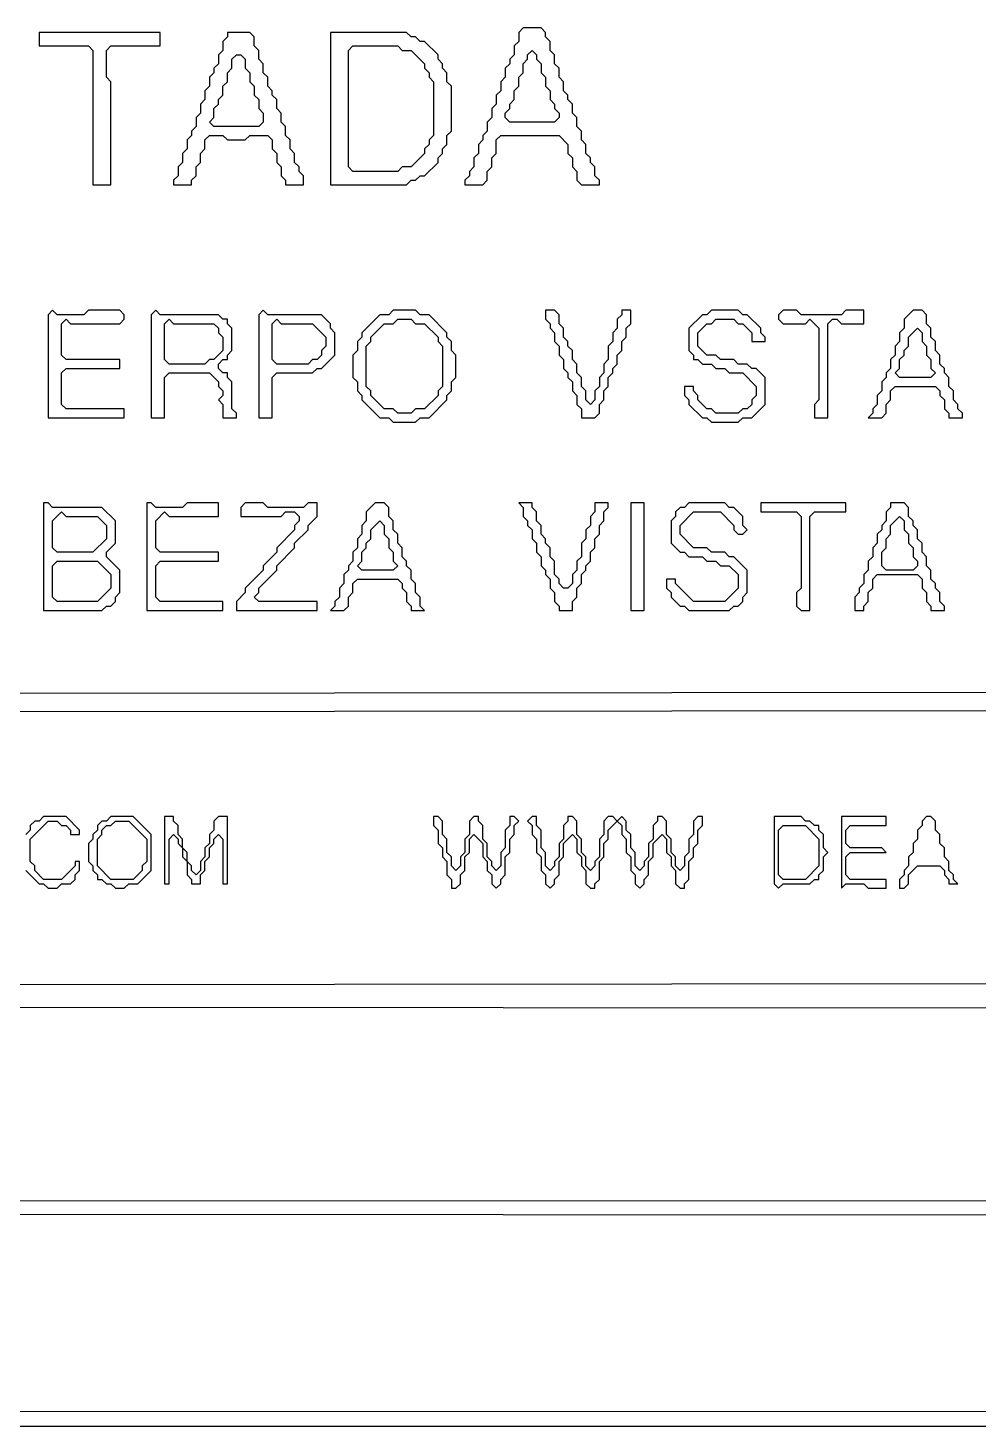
# Model space of a CAD drawing. Extents: x 17 to 323, y -435 to -5.
# Drawn here: x 246.05 to 267.25, y -434.9 to -403.7 of the extents above; entities that cross this region are included whole.
import ezdxf

# ---------------------------------------------------------------- set-up
doc = ezdxf.new("R2010")
doc.units = 0

msp = doc.modelspace()

# ---------------------------------------------------------------- linework, layer by layer
at = {"layer": 'CONTOURS'}
for p, q in [((257.1, -403.7), (257, -403.8)), ((257.5, -403.7), (257.1, -403.7)), ((257.6, -403.8), (257.5, -403.7)), ((246.3, -403.8), (246.3, -404.1)), ((249, -403.8), (246.3, -403.8)), ((249, -404.1), (249, -403.8)), ((250.5, -403.9), (250.4, -404)), ((250.4, -404), (250.4, -404.2)), ((250.5, -403.8), (250.5, -403.9)), ((251, -403.8), (250.5, -403.8)), ((251.1, -403.9), (251, -403.8)), ((251.1, -404.1), (251.1, -403.9)), ((252.8, -403.8), (252.8, -407.2)), ((254.5, -403.8), (252.8, -403.8)), ((254.6, -403.9), (254.5, -403.8)), ((254.7, -403.9), (254.6, -403.9)), ((254.8, -404), (254.7, -403.9)), ((254.9, -404), (254.8, -404)), ((255.2, -404.3), (254.9, -404)), ((257, -404), (256.9, -404.1)), ((257, -403.8), (257, -404)), ((257.6, -403.9), (257.6, -403.8)), ((257.7, -404), (257.6, -403.9)), ((257.7, -404.2), (257.7, -404)), ((246.3, -404.1), (247.4, -404.1)), ((247.4, -404.1), (247.5, -404.2)), ((247.5, -404.2), (247.5, -407.2)), ((247.8, -404.2), (247.9, -404.1)), ((247.8, -404.8), (247.8, -404.2)), ((247.9, -404.1), (249, -404.1)), ((250.4, -404.2), (250.3, -404.3)), ((250.3, -404.3), (250.3, -404.5)), ((250.6, -404.4), (250.7, -404.3)), ((250.7, -404.3), (250.8, -404.3)), ((250.8, -404.3), (250.9, -404.4)), ((251.2, -404.2), (251.1, -404.1)), ((251.2, -404.4), (251.2, -404.2)), ((253.2, -404.2), (253.3, -404.1)), ((253.2, -406.8), (253.2, -404.2)), ((253.3, -404.1), (254.3, -404.1)), ((254.3, -404.1), (254.4, -404.2)), ((254.4, -404.2), (254.6, -404.2)), ((254.6, -404.2), (254.9, -404.5)), ((255.2, -404.4), (255.2, -404.3)), ((256.9, -404.3), (256.8, -404.4)), ((256.9, -404.1), (256.9, -404.3)), ((257.2, -404.3), (257.3, -404.2)), ((257.2, -404.4), (257.2, -404.3)), ((257.3, -404.2), (257.4, -404.3)), ((257.4, -404.3), (257.4, -404.4)), ((257.8, -404.3), (257.7, -404.2)), ((257.8, -404.5), (257.8, -404.3)), ((250.3, -404.5), (250.2, -404.6)), ((250.2, -404.6), (250.2, -404.7)), ((250.5, -404.7), (250.6, -404.6)), ((250.6, -404.6), (250.6, -404.4)), ((250.9, -404.4), (250.9, -404.6)), ((250.9, -404.6), (251, -404.7)), ((251.3, -404.5), (251.2, -404.4)), ((251.3, -404.7), (251.3, -404.5)), ((254.9, -404.5), (254.9, -404.6)), ((254.9, -404.6), (255, -404.7)), ((255.3, -404.5), (255.2, -404.4)), ((255.3, -404.6), (255.3, -404.5)), ((255.4, -404.7), (255.3, -404.6)), ((256.8, -404.5), (256.7, -404.6)), ((256.7, -404.6), (256.7, -404.8)), ((256.8, -404.4), (256.8, -404.5)), ((257.1, -404.5), (257.2, -404.4)), ((257.1, -404.7), (257.1, -404.5)), ((257.4, -404.4), (257.5, -404.5)), ((257.5, -404.5), (257.5, -404.7)), ((257.9, -404.6), (257.8, -404.5)), ((257.9, -404.8), (257.9, -404.6)), ((247.9, -404.9), (247.8, -404.8)), ((247.9, -407.2), (247.9, -404.9)), ((250.2, -404.7), (250.1, -404.8)), ((250.1, -404.8), (250.1, -405)), ((250.4, -405), (250.5, -404.9)), ((250.5, -404.9), (250.5, -404.7)), ((251, -404.7), (251, -404.9)), ((251, -404.9), (251.1, -405)), ((251.4, -404.8), (251.3, -404.7)), ((251.4, -405), (251.4, -404.8)), ((255, -404.7), (255, -404.8)), ((255, -404.8), (255.1, -404.9)), ((255.1, -404.9), (255.1, -406.1)), ((255.4, -404.9), (255.4, -404.7)), ((255.5, -405), (255.4, -404.9)), ((256.7, -404.8), (256.6, -404.9)), ((256.6, -404.9), (256.6, -405.1)), ((257, -404.8), (257.1, -404.7)), ((257, -405), (257, -404.8)), ((257.5, -404.7), (257.6, -404.8)), ((257.6, -404.8), (257.6, -405)), ((258, -404.9), (257.9, -404.8)), ((258, -405.1), (258, -404.9)), ((250.1, -405), (250, -405.1)), ((250, -405.1), (250, -405.3)), ((250.3, -405.3), (250.4, -405.2)), ((250.4, -405.2), (250.4, -405)), ((251.1, -405), (251.1, -405.2)), ((251.1, -405.2), (251.2, -405.3)), ((251.5, -405.1), (251.4, -405)), ((251.5, -405.2), (251.5, -405.1)), ((251.6, -405.3), (251.5, -405.2)), ((255.5, -406), (255.5, -405)), ((256.6, -405.1), (256.5, -405.2)), ((256.5, -405.2), (256.5, -405.4)), ((256.9, -405.1), (257, -405)), ((256.9, -405.3), (256.9, -405.1)), ((257.6, -405), (257.7, -405.1)), ((257.7, -405.1), (257.7, -405.3)), ((258.1, -405.2), (258, -405.1)), ((258.1, -405.3), (258.1, -405.2)), ((250, -405.3), (249.9, -405.4)), ((249.9, -405.4), (249.9, -405.6)), ((250.2, -405.5), (250.3, -405.4)), ((250.2, -405.7), (250.2, -405.5)), ((250.3, -405.4), (250.3, -405.3)), ((251.2, -405.3), (251.2, -405.5)), ((251.2, -405.5), (251.3, -405.6)), ((251.6, -405.5), (251.6, -405.3)), ((251.7, -405.6), (251.6, -405.5)), ((256.5, -405.4), (256.4, -405.5)), ((256.4, -405.5), (256.4, -405.7)), ((256.7, -405.6), (256.8, -405.5)), ((256.8, -405.4), (256.9, -405.3)), ((256.8, -405.5), (256.8, -405.4)), ((257.7, -405.3), (257.8, -405.4)), ((257.8, -405.4), (257.8, -405.5)), ((257.8, -405.5), (257.9, -405.6)), ((258.2, -405.4), (258.1, -405.3)), ((258.2, -405.6), (258.2, -405.4)), ((249.8, -405.9), (249.7, -406)), ((249.9, -405.6), (249.8, -405.7)), ((249.8, -405.7), (249.8, -405.9)), ((250.1, -405.8), (250.2, -405.7)), ((250.2, -405.9), (250.1, -405.8)), ((251.2, -405.9), (250.2, -405.9)), ((251.3, -405.8), (251.2, -405.9)), ((251.3, -405.6), (251.3, -405.8)), ((251.7, -405.8), (251.7, -405.6)), ((251.8, -405.9), (251.7, -405.8)), ((251.8, -406.1), (251.8, -405.9)), ((256.4, -405.7), (256.3, -405.8)), ((256.3, -405.8), (256.3, -406)), ((256.7, -405.7), (256.7, -405.6)), ((256.8, -405.8), (256.7, -405.7)), ((257.8, -405.8), (256.8, -405.8)), ((257.9, -405.7), (257.8, -405.8)), ((257.9, -405.6), (257.9, -405.7)), ((258.3, -405.7), (258.2, -405.6)), ((258.3, -405.9), (258.3, -405.7)), ((258.4, -406), (258.3, -405.9)), ((249.7, -406.1), (249.6, -406.2)), ((249.6, -406.2), (249.6, -406.4)), ((249.7, -406), (249.7, -406.1)), ((250, -406.2), (250.1, -406.1)), ((250, -406.4), (250, -406.2)), ((250.1, -406.1), (250.4, -406.1)), ((250.4, -406.1), (250.5, -406.2)), ((250.5, -406.2), (250.9, -406.2)), ((250.9, -406.2), (251, -406.1)), ((251, -406.1), (251.4, -406.1)), ((251.4, -406.1), (251.5, -406.2)), ((251.5, -406.2), (251.5, -406.4)), ((251.9, -406.2), (251.8, -406.1)), ((251.9, -406.4), (251.9, -406.2)), ((255.1, -406.1), (255, -406.2)), ((255, -406.2), (255, -406.3)), ((255.4, -406.1), (255.5, -406)), ((255.4, -406.3), (255.4, -406.1)), ((256.2, -406.2), (256.1, -406.3)), ((256.3, -406), (256.2, -406.1)), ((256.2, -406.1), (256.2, -406.2)), ((256.5, -406.2), (256.6, -406.1)), ((256.5, -406.5), (256.5, -406.2)), ((256.6, -406.1), (257.9, -406.1)), ((257.9, -406.1), (258.1, -406.3)), ((258.4, -406.2), (258.4, -406)), ((258.5, -406.3), (258.4, -406.2)), ((249.6, -406.4), (249.5, -406.5)), ((249.5, -406.5), (249.5, -406.7)), ((249.9, -406.5), (250, -406.4)), ((249.9, -406.7), (249.9, -406.5)), ((251.5, -406.4), (251.6, -406.5)), ((251.6, -406.5), (251.6, -406.7)), ((252, -406.5), (251.9, -406.4)), ((252, -406.7), (252, -406.5)), ((254.9, -406.5), (254.6, -406.8)), ((255, -406.3), (254.9, -406.4)), ((254.9, -406.4), (254.9, -406.5)), ((255.2, -406.6), (255.3, -406.5)), ((255.3, -406.4), (255.4, -406.3)), ((255.3, -406.5), (255.3, -406.4)), ((256.1, -406.5), (256, -406.6)), ((256.1, -406.3), (256.1, -406.5)), ((256.4, -406.6), (256.5, -406.5)), ((258.1, -406.3), (258.1, -406.5)), ((258.1, -406.5), (258.2, -406.6)), ((258.5, -406.5), (258.5, -406.3)), ((258.6, -406.6), (258.5, -406.5)), ((249.5, -406.7), (249.4, -406.8)), ((249.4, -406.8), (249.4, -407)), ((249.8, -406.8), (249.9, -406.7)), ((249.8, -407), (249.8, -406.8)), ((251.6, -406.7), (251.7, -406.8)), ((251.7, -406.8), (251.7, -407)), ((252.1, -406.8), (252, -406.7)), ((252.1, -406.9), (252.1, -406.8)), ((253.3, -406.9), (253.2, -406.8)), ((254.4, -406.8), (254.3, -406.9)), ((254.6, -406.8), (254.4, -406.8)), ((254.9, -407), (255.2, -406.7)), ((255.2, -406.7), (255.2, -406.6)), ((256, -406.8), (255.9, -406.9)), ((256, -406.6), (256, -406.8)), ((256.3, -406.9), (256.4, -406.8)), ((256.4, -406.8), (256.4, -406.6)), ((258.2, -406.6), (258.2, -406.8)), ((258.2, -406.8), (258.3, -406.9)), ((258.6, -406.7), (258.6, -406.6)), ((258.7, -406.8), (258.6, -406.7)), ((258.7, -407), (258.7, -406.8)), ((249.4, -407), (249.3, -407.1)), ((249.3, -407.1), (249.3, -407.2)), ((249.7, -407.1), (249.8, -407)), ((249.7, -407.2), (249.7, -407.1)), ((251.7, -407), (251.8, -407.1)), ((251.8, -407.1), (251.8, -407.2)), ((252.2, -407), (252.1, -406.9)), ((252.2, -407.2), (252.2, -407)), ((254.3, -406.9), (253.3, -406.9)), ((254.5, -407.2), (254.6, -407.1)), ((254.6, -407.1), (254.7, -407.1)), ((254.7, -407.1), (254.8, -407)), ((254.8, -407), (254.9, -407)), ((255.9, -407), (255.8, -407.1)), ((255.8, -407.1), (255.8, -407.2)), ((255.9, -406.9), (255.9, -407)), ((256.2, -407.2), (256.3, -407.1)), ((256.3, -407.1), (256.3, -406.9)), ((258.3, -406.9), (258.3, -407.1)), ((258.3, -407.1), (258.4, -407.2)), ((258.8, -407.1), (258.7, -407)), ((258.8, -407.2), (258.8, -407.1)), ((247.5, -407.2), (247.9, -407.2)), ((249.3, -407.2), (249.7, -407.2)), ((251.8, -407.2), (252.2, -407.2)), ((252.8, -407.2), (254.5, -407.2)), ((255.8, -407.2), (256.2, -407.2)), ((258.4, -407.2), (258.8, -407.2)), ((246.6, -410), (246.5, -410.1)), ((246.5, -410.1), (246.5, -412.4)), ((246.7, -410.1), (246.6, -410)), ((247.3, -410.1), (246.7, -410.1)), ((246.8, -410.3), (246.9, -410.2)), ((246.9, -410.2), (247, -410.3)), ((247.4, -410), (247.3, -410.1)), ((248.1, -410), (247.4, -410)), ((248.2, -410.1), (248.1, -410)), ((248.1, -410.3), (248.2, -410.2)), ((248.2, -410.2), (248.2, -410.1)), ((248.9, -410), (248.8, -410.1)), ((248.8, -410.1), (248.8, -412.4)), ((249, -410.1), (248.9, -410)), ((250.3, -410.1), (249, -410.1)), ((249.1, -410.3), (249.2, -410.2)), ((249.2, -410.2), (249.3, -410.3)), ((250.4, -410.2), (250.3, -410.1)), ((250.5, -410.2), (250.4, -410.2)), ((250.5, -410.3), (250.5, -410.2)), ((251.3, -410), (251.2, -410.1)), ((251.2, -410.1), (251.2, -412.4)), ((251.4, -410.1), (251.3, -410)), ((252.6, -410.1), (251.4, -410.1)), ((251.5, -410.3), (251.6, -410.2)), ((251.6, -410.2), (251.7, -410.3)), ((252.8, -410.3), (252.6, -410.1)), ((253.9, -410.1), (253.5, -410.5)), ((254.1, -410.1), (253.9, -410.1)), ((254.2, -410), (254.1, -410.1)), ((254.7, -410), (254.2, -410)), ((254.2, -410.3), (254.3, -410.2)), ((254.3, -410.2), (254.6, -410.2)), ((254.6, -410.2), (254.7, -410.3)), ((254.8, -410.1), (254.7, -410)), ((255, -410.1), (254.8, -410.1)), ((255.4, -410.5), (255, -410.1)), ((257.6, -410), (257.6, -410.2)), ((257.8, -410), (257.6, -410)), ((257.6, -410.2), (257.7, -410.3)), ((257.9, -410.1), (257.8, -410)), ((257.9, -410.3), (257.9, -410.1)), ((259.3, -410.1), (259.2, -410.2)), ((259.2, -410.2), (259.2, -410.4)), ((259.5, -410), (259.3, -410)), ((259.3, -410), (259.3, -410.1)), ((259.5, -410.3), (259.5, -410)), ((261.1, -410.1), (260.8, -410.4)), ((261.2, -410.1), (261.1, -410.1)), ((261.3, -410), (261.2, -410.1)), ((261.9, -410), (261.3, -410)), ((261.3, -410.3), (261.4, -410.2)), ((261.4, -410.2), (261.8, -410.2)), ((261.8, -410.2), (261.9, -410.3)), ((262, -410.1), (261.9, -410)), ((262.1, -410.1), (262, -410.1)), ((262.4, -410.4), (262.1, -410.1)), ((262.9, -410), (262.8, -410.1)), ((262.8, -410.1), (262.8, -410.2)), ((262.8, -410.2), (262.9, -410.3)), ((263.2, -410), (262.9, -410)), ((263.3, -410.1), (263.2, -410)), ((264.2, -410.1), (263.3, -410.1)), ((263.4, -410.3), (263.5, -410.2)), ((263.5, -410.2), (263.7, -410.4)), ((263.9, -410.3), (264, -410.2)), ((264, -410.2), (264.1, -410.2)), ((264.1, -410.2), (264.2, -410.3)), ((264.3, -410), (264.2, -410.1)), ((264.7, -410), (264.3, -410)), ((264.7, -410.3), (264.7, -410)), ((265.8, -410), (265.6, -410.2)), ((265.6, -410.2), (265.6, -410.4)), ((266, -410), (265.8, -410)), ((266.1, -410.1), (266, -410)), ((266.1, -410.3), (266.1, -410.1)), ((246.8, -411), (246.8, -410.3)), ((247, -410.3), (248.1, -410.3)), ((249.1, -411.1), (249.1, -410.3)), ((249.3, -410.3), (250.2, -410.3)), ((250.2, -410.3), (250.3, -410.4)), ((250.3, -410.4), (250.3, -410.5)), ((250.3, -410.5), (250.4, -410.6)), ((250.6, -410.4), (250.5, -410.3)), ((250.6, -410.9), (250.6, -410.4)), ((251.5, -411.1), (251.5, -410.3)), ((251.7, -410.3), (252.4, -410.3)), ((252.4, -410.3), (252.7, -410.6)), ((252.8, -410.4), (252.8, -410.3)), ((252.9, -410.5), (252.8, -410.4)), ((252.9, -411), (252.9, -410.5)), ((253.5, -410.5), (253.5, -410.6)), ((253.7, -410.6), (254, -410.3)), ((254, -410.3), (254.2, -410.3)), ((254.7, -410.3), (254.9, -410.3)), ((254.9, -410.3), (255.2, -410.6)), ((255.4, -410.6), (255.4, -410.5)), ((257.7, -410.3), (257.7, -410.4)), ((257.7, -410.4), (257.8, -410.5)), ((257.8, -410.5), (257.8, -410.7)), ((258, -410.4), (257.9, -410.3)), ((258, -410.6), (258, -410.4)), ((259.2, -410.4), (259.1, -410.5)), ((259.1, -410.5), (259.1, -410.7)), ((259.4, -410.4), (259.5, -410.3)), ((259.4, -410.6), (259.4, -410.4)), ((260.8, -410.4), (260.8, -410.9)), ((261, -410.5), (261.2, -410.3)), ((261, -410.8), (261, -410.5)), ((261.2, -410.3), (261.3, -410.3)), ((261.9, -410.3), (262, -410.3)), ((262, -410.3), (262.2, -410.5)), ((262.2, -410.5), (262.2, -410.7)), ((262.4, -410.5), (262.4, -410.4)), ((262.5, -410.6), (262.4, -410.5)), ((262.9, -410.3), (263.4, -410.3)), ((263.7, -410.4), (263.7, -412)), ((263.9, -412.4), (263.9, -410.3)), ((264.2, -410.3), (264.7, -410.3)), ((265.6, -410.4), (265.5, -410.5)), ((265.5, -410.5), (265.5, -410.7)), ((265.7, -410.6), (265.9, -410.4)), ((265.9, -410.4), (266, -410.5)), ((266, -410.5), (266, -410.7)), ((266.2, -410.4), (266.1, -410.3)), ((266.2, -410.6), (266.2, -410.4)), ((250.4, -410.9), (250.2, -411.1)), ((250.4, -410.6), (250.4, -410.9)), ((250.5, -411), (250.6, -410.9)), ((252.7, -410.8), (252.6, -410.9)), ((252.6, -410.9), (252.6, -411)), ((252.7, -410.6), (252.7, -410.8)), ((253.4, -410.9), (253.3, -411)), ((253.5, -410.6), (253.4, -410.7)), ((253.4, -410.7), (253.4, -410.9)), ((253.6, -410.8), (253.7, -410.7)), ((253.6, -411.7), (253.6, -410.8)), ((253.7, -410.7), (253.7, -410.6)), ((255.2, -410.6), (255.2, -410.7)), ((255.2, -410.7), (255.3, -410.8)), ((255.3, -410.8), (255.3, -411.7)), ((255.5, -410.7), (255.4, -410.6)), ((255.5, -410.9), (255.5, -410.7)), ((255.6, -411), (255.5, -410.9)), ((257.8, -410.7), (257.9, -410.8)), ((257.9, -410.8), (257.9, -411)), ((258.1, -410.7), (258, -410.6)), ((258.1, -410.8), (258.1, -410.7)), ((258.2, -410.9), (258.1, -410.8)), ((258.2, -411.1), (258.2, -410.9)), ((259.1, -410.7), (259, -410.8)), ((259, -410.8), (259, -411.1)), ((259.2, -411), (259.3, -410.9)), ((259.3, -410.7), (259.4, -410.6)), ((259.3, -410.9), (259.3, -410.7)), ((260.8, -410.9), (260.9, -411)), ((261.2, -411), (261, -410.8)), ((262.2, -410.7), (262.5, -410.7)), ((262.5, -410.7), (262.5, -410.6)), ((265.5, -410.7), (265.4, -410.8)), ((265.4, -410.8), (265.4, -411)), ((265.6, -410.9), (265.7, -410.8)), ((265.6, -411), (265.6, -410.9)), ((265.7, -410.8), (265.7, -410.6)), ((266, -410.7), (266.1, -410.8)), ((266.1, -410.8), (266.1, -411)), ((266.3, -410.7), (266.2, -410.6)), ((266.3, -410.9), (266.3, -410.7)), ((266.4, -411), (266.3, -410.9)), ((246.9, -411.1), (246.8, -411)), ((248.1, -411.1), (246.9, -411.1)), ((248.1, -411.3), (248.1, -411.1)), ((249.2, -411.2), (249.1, -411.1)), ((250, -411.2), (249.2, -411.2)), ((250.1, -411.1), (250, -411.2)), ((250.2, -411.1), (250.1, -411.1)), ((250.3, -411.2), (250.4, -411.1)), ((250.3, -411.3), (250.3, -411.2)), ((250.4, -411.1), (250.5, -411.1)), ((250.5, -411.1), (250.5, -411)), ((251.6, -411.2), (251.5, -411.1)), ((252.3, -411.2), (251.6, -411.2)), ((252.4, -411.1), (252.3, -411.2)), ((252.5, -411.1), (252.4, -411.1)), ((252.6, -411), (252.5, -411.1)), ((252.6, -411.3), (252.9, -411)), ((253.3, -411), (253.3, -411.5)), ((255.6, -411.5), (255.6, -411)), ((257.9, -411), (258, -411.1)), ((258, -411.1), (258, -411.3)), ((258.3, -411.2), (258.2, -411.1)), ((258.3, -411.4), (258.3, -411.2)), ((259, -411.1), (258.9, -411.2)), ((258.9, -411.2), (258.9, -411.4)), ((259.1, -411.3), (259.2, -411.2)), ((259.2, -411.2), (259.2, -411)), ((260.9, -411), (260.9, -411.1)), ((260.9, -411.1), (261, -411.1)), ((261, -411.1), (261.1, -411.2)), ((261.1, -411.2), (261.3, -411.2)), ((261.4, -411), (261.2, -411)), ((261.3, -411.2), (261.4, -411.3)), ((261.5, -411.1), (261.4, -411)), ((261.8, -411.1), (261.5, -411.1)), ((261.9, -411.2), (261.8, -411.1)), ((262.1, -411.2), (261.9, -411.2)), ((262.2, -411.3), (262.1, -411.2)), ((265.4, -411), (265.3, -411.1)), ((265.3, -411.1), (265.3, -411.3)), ((265.5, -411.1), (265.6, -411)), ((265.5, -411.3), (265.5, -411.1)), ((266.1, -411), (266.2, -411.1)), ((266.2, -411.1), (266.2, -411.3)), ((266.4, -411.2), (266.4, -411)), ((266.5, -411.3), (266.4, -411.2)), ((246.8, -411.4), (246.9, -411.3)), ((246.8, -412.1), (246.8, -411.4)), ((246.9, -411.3), (248.1, -411.3)), ((249.1, -411.5), (249.2, -411.4)), ((249.1, -412.4), (249.1, -411.5)), ((249.2, -411.4), (250.1, -411.4)), ((250.1, -411.4), (250.3, -411.6)), ((250.4, -411.4), (250.3, -411.3)), ((250.5, -411.4), (250.4, -411.4)), ((250.5, -411.5), (250.5, -411.4)), ((250.6, -411.6), (250.5, -411.5)), ((251.5, -411.5), (251.6, -411.4)), ((251.5, -412.4), (251.5, -411.5)), ((251.6, -411.4), (252.4, -411.4)), ((252.4, -411.4), (252.5, -411.3)), ((252.5, -411.3), (252.6, -411.3)), ((253.3, -411.5), (253.4, -411.6)), ((255.5, -411.6), (255.6, -411.5)), ((258, -411.3), (258.1, -411.4)), ((258.1, -411.4), (258.1, -411.5)), ((258.1, -411.5), (258.2, -411.6)), ((258.4, -411.5), (258.3, -411.4)), ((258.4, -411.7), (258.4, -411.5)), ((258.9, -411.4), (258.8, -411.5)), ((258.8, -411.5), (258.8, -411.7)), ((259, -411.5), (259.1, -411.4)), ((259, -411.7), (259, -411.5)), ((259.1, -411.4), (259.1, -411.3)), ((261.4, -411.3), (261.6, -411.3)), ((261.6, -411.3), (261.7, -411.4)), ((261.7, -411.4), (262, -411.4)), ((262, -411.4), (262.3, -411.7)), ((262.3, -411.3), (262.2, -411.3)), ((262.5, -411.5), (262.3, -411.3)), ((262.5, -412.1), (262.5, -411.5)), ((265.2, -411.5), (265.1, -411.6)), ((265.3, -411.3), (265.2, -411.4)), ((265.2, -411.4), (265.2, -411.5)), ((265.4, -411.4), (265.5, -411.3)), ((265.5, -411.5), (265.4, -411.4)), ((266.2, -411.5), (265.5, -411.5)), ((266.2, -411.3), (266.3, -411.4)), ((266.3, -411.4), (266.2, -411.5)), ((266.5, -411.4), (266.5, -411.3)), ((266.6, -411.5), (266.5, -411.4)), ((266.6, -411.7), (266.6, -411.5)), ((250.3, -411.6), (250.3, -411.7)), ((250.3, -411.7), (250.4, -411.8)), ((250.4, -411.8), (250.4, -411.9)), ((250.6, -412.2), (250.6, -411.6)), ((253.4, -411.6), (253.4, -411.8)), ((253.4, -411.8), (253.5, -411.9)), ((253.7, -411.8), (253.6, -411.7)), ((253.7, -411.9), (253.7, -411.8)), ((255.3, -411.7), (255.2, -411.8)), ((255.2, -411.8), (255.2, -411.9)), ((255.4, -411.9), (255.5, -411.8)), ((255.5, -411.8), (255.5, -411.6)), ((258.2, -411.6), (258.2, -411.8)), ((258.2, -411.8), (258.3, -411.9)), ((258.5, -411.8), (258.4, -411.7)), ((258.5, -412), (258.5, -411.8)), ((258.8, -411.7), (258.7, -411.8)), ((258.7, -411.8), (258.7, -412)), ((258.9, -411.8), (259, -411.7)), ((258.9, -412), (258.9, -411.8)), ((260.9, -411.7), (260.7, -411.7)), ((260.7, -411.7), (260.7, -411.9)), ((260.9, -411.8), (260.9, -411.7)), ((261, -411.9), (260.9, -411.8)), ((262.3, -411.7), (262.3, -411.9)), ((265.1, -411.8), (265, -411.9)), ((265.1, -411.6), (265.1, -411.8)), ((265.3, -411.8), (265.4, -411.7)), ((265.3, -412), (265.3, -411.8)), ((265.4, -411.7), (266.3, -411.7)), ((266.3, -411.7), (266.4, -411.8)), ((266.4, -411.8), (266.4, -411.9)), ((266.7, -411.8), (266.6, -411.7)), ((266.7, -412), (266.7, -411.8)), ((246.9, -412.2), (246.8, -412.1)), ((250.4, -411.9), (250.3, -412)), ((250.3, -412), (250.4, -412.1)), ((250.4, -412.1), (250.4, -412.4)), ((253.5, -411.9), (253.5, -412)), ((253.5, -412), (253.9, -412.4)), ((254, -412.2), (253.7, -411.9)), ((255.2, -411.9), (254.9, -412.2)), ((255, -412.4), (255.4, -412)), ((255.4, -412), (255.4, -411.9)), ((258.3, -411.9), (258.3, -412.1)), ((258.3, -412.1), (258.4, -412.2)), ((258.6, -412.1), (258.5, -412)), ((258.7, -412), (258.6, -412.1)), ((258.8, -412.1), (258.9, -412)), ((258.8, -412.3), (258.8, -412.1)), ((260.7, -411.9), (260.8, -412)), ((260.8, -412), (260.8, -412.1)), ((260.8, -412.1), (261.1, -412.4)), ((261, -412), (261, -411.9)), ((261.2, -412.2), (261, -412)), ((262.2, -412.1), (262.1, -412.2)), ((262.3, -411.9), (262.2, -412)), ((262.2, -412), (262.2, -412.1)), ((262.2, -412.4), (262.5, -412.1)), ((263.7, -412), (263.6, -412.1)), ((263.6, -412.1), (263.6, -412.4)), ((265, -412.1), (264.9, -412.2)), ((265, -411.9), (265, -412.1)), ((265.2, -412.1), (265.3, -412)), ((265.2, -412.3), (265.2, -412.1)), ((266.4, -411.9), (266.5, -412)), ((266.5, -412), (266.5, -412.2)), ((266.8, -412.1), (266.7, -412)), ((266.8, -412.2), (266.8, -412.1)), ((246.5, -412.4), (248.2, -412.4)), ((248.2, -412.2), (246.9, -412.2)), ((248.2, -412.4), (248.2, -412.2)), ((248.8, -412.4), (249.1, -412.4)), ((250.4, -412.4), (250.7, -412.4)), ((250.7, -412.3), (250.6, -412.2)), ((250.7, -412.4), (250.7, -412.3)), ((251.2, -412.4), (251.5, -412.4)), ((253.9, -412.4), (254.1, -412.4)), ((254.2, -412.2), (254, -412.2)), ((254.1, -412.4), (254.2, -412.5)), ((254.3, -412.3), (254.2, -412.2)), ((254.6, -412.3), (254.3, -412.3)), ((254.7, -412.2), (254.6, -412.3)), ((254.9, -412.2), (254.7, -412.2)), ((254.7, -412.5), (254.8, -412.4)), ((254.8, -412.4), (255, -412.4)), ((258.4, -412.2), (258.4, -412.4)), ((258.4, -412.4), (258.7, -412.4)), ((258.7, -412.4), (258.8, -412.3)), ((261.1, -412.4), (261.2, -412.4)), ((261.3, -412.2), (261.2, -412.2)), ((261.2, -412.4), (261.3, -412.5)), ((261.4, -412.3), (261.3, -412.2)), ((261.9, -412.3), (261.4, -412.3)), ((262, -412.2), (261.9, -412.3)), ((261.9, -412.5), (262, -412.4)), ((262.1, -412.2), (262, -412.2)), ((262, -412.4), (262.2, -412.4)), ((263.6, -412.4), (263.9, -412.4)), ((264.9, -412.3), (264.8, -412.4)), ((264.8, -412.4), (265.1, -412.4)), ((264.9, -412.2), (264.9, -412.3)), ((265.1, -412.4), (265.2, -412.3)), ((266.5, -412.2), (266.6, -412.3)), ((266.6, -412.3), (266.6, -412.4)), ((266.6, -412.4), (266.9, -412.4)), ((266.9, -412.3), (266.8, -412.2)), ((266.9, -412.4), (266.9, -412.3)), ((254.2, -412.5), (254.7, -412.5)), ((261.3, -412.5), (261.9, -412.5)), ((246.4, -414.3), (246.4, -416.7)), ((246.5, -414.3), (246.4, -414.3)), ((246.6, -414.4), (246.5, -414.3)), ((248.7, -414.3), (248.7, -416.7)), ((248.8, -414.3), (248.7, -414.3)), ((248.9, -414.4), (248.8, -414.3)), ((249.6, -414.3), (249.5, -414.4)), ((250.3, -414.3), (249.6, -414.3)), ((250.3, -414.6), (250.3, -414.3)), ((250.9, -414.3), (250.8, -414.4)), ((251.3, -414.3), (250.9, -414.3)), ((251.4, -414.4), (251.3, -414.3)), ((252.3, -414.3), (252.2, -414.4)), ((252.5, -414.3), (252.3, -414.3)), ((252.5, -414.6), (252.5, -414.3)), ((253.8, -414.3), (253.6, -414.5)), ((254, -414.3), (253.8, -414.3)), ((254.1, -414.4), (254, -414.3)), ((257, -414.3), (257.1, -414.4)), ((257.3, -414.3), (257, -414.3)), ((257.3, -414.4), (257.3, -414.3)), ((259, -414.3), (258.7, -414.3)), ((258.7, -414.3), (258.7, -414.5)), ((259, -414.4), (259, -414.3)), ((259.5, -414.3), (259.5, -416.7)), ((259.8, -414.3), (259.5, -414.3)), ((259.8, -416.7), (259.8, -414.3)), ((260.8, -414.3), (260.7, -414.4)), ((261.6, -414.3), (260.8, -414.3)), ((261.7, -414.4), (261.6, -414.3)), ((262.4, -414.3), (262.4, -414.5)), ((264.3, -414.3), (262.4, -414.3)), ((264.3, -414.5), (264.3, -414.3)), ((265.3, -414.3), (265.3, -414.4)), ((265.6, -414.3), (265.3, -414.3)), ((265.7, -414.4), (265.6, -414.3)), ((247.7, -414.4), (246.6, -414.4)), ((246.6, -414.7), (246.8, -414.5)), ((246.8, -414.5), (246.9, -414.6)), ((246.9, -414.6), (247.6, -414.6)), ((247.6, -414.6), (247.8, -414.8)), ((248, -414.7), (247.7, -414.4)), ((249.5, -414.4), (248.9, -414.4)), ((248.9, -414.7), (249.1, -414.5)), ((249.1, -414.5), (249.2, -414.6)), ((249.2, -414.6), (250.3, -414.6)), ((250.8, -414.4), (250.8, -414.6)), ((250.8, -414.6), (251.7, -414.6)), ((252.2, -414.4), (251.4, -414.4)), ((251.7, -414.6), (251.8, -414.5)), ((251.8, -414.5), (252, -414.5)), ((252, -414.5), (252.1, -414.6)), ((252.1, -414.6), (252.1, -414.7)), ((252.3, -414.8), (252.5, -414.6)), ((253.6, -414.5), (253.6, -414.7)), ((254.1, -414.6), (254.1, -414.4)), ((254.2, -414.7), (254.1, -414.6)), ((257.1, -414.4), (257.1, -414.6)), ((257.1, -414.6), (257.2, -414.7)), ((257.4, -414.5), (257.3, -414.4)), ((257.4, -414.7), (257.4, -414.5)), ((258.7, -414.5), (258.6, -414.6)), ((258.6, -414.6), (258.6, -414.8)), ((258.9, -414.5), (259, -414.4)), ((258.9, -414.7), (258.9, -414.5)), ((260.5, -414.6), (260.4, -414.7)), ((260.6, -414.4), (260.5, -414.5)), ((260.5, -414.5), (260.5, -414.6)), ((260.7, -414.4), (260.6, -414.4)), ((260.6, -414.8), (260.9, -414.5)), ((260.9, -414.5), (261.5, -414.5)), ((261.5, -414.5), (261.8, -414.8)), ((261.8, -414.4), (261.7, -414.4)), ((262, -414.6), (261.8, -414.4)), ((262, -414.8), (262, -414.6)), ((262.4, -414.5), (263.2, -414.5)), ((263.2, -414.5), (263.3, -414.6)), ((263.3, -414.6), (263.3, -416.2)), ((263.5, -414.6), (263.6, -414.5)), ((263.5, -416.7), (263.5, -414.6)), ((263.6, -414.5), (264.3, -414.5)), ((265.3, -414.4), (265.2, -414.5)), ((265.2, -414.5), (265.2, -414.7)), ((265.3, -414.8), (265.5, -414.6)), ((265.5, -414.6), (265.6, -414.7)), ((265.7, -414.6), (265.7, -414.4)), ((265.8, -414.7), (265.7, -414.6)), ((246.6, -415.3), (246.6, -414.7)), ((247.8, -414.8), (247.8, -415.1)), ((248, -415.2), (248, -414.7)), ((248.9, -415.3), (248.9, -414.7)), ((252, -414.9), (251.6, -415.3)), ((252.1, -414.7), (252, -414.8)), ((252, -414.8), (252, -414.9)), ((252, -415.2), (252.3, -414.9)), ((252.3, -414.9), (252.3, -414.8)), ((253.6, -414.7), (253.5, -414.8)), ((253.5, -414.8), (253.5, -415)), ((253.7, -414.9), (253.9, -414.7)), ((253.7, -415.1), (253.7, -414.9)), ((253.9, -414.7), (254, -414.8)), ((254, -414.8), (254, -415)), ((254.2, -414.9), (254.2, -414.7)), ((254.3, -415), (254.2, -414.9)), ((257.2, -414.7), (257.2, -414.8)), ((257.2, -414.8), (257.3, -414.9)), ((257.3, -414.9), (257.3, -415.1)), ((257.5, -414.8), (257.4, -414.7)), ((257.5, -415), (257.5, -414.8)), ((258.6, -414.8), (258.5, -414.9)), ((258.5, -414.9), (258.5, -415.1)), ((258.8, -414.8), (258.9, -414.7)), ((258.8, -415), (258.8, -414.8)), ((260.4, -414.7), (260.4, -415.2)), ((260.6, -415), (260.6, -414.8)), ((261.8, -414.8), (261.8, -414.9)), ((261.8, -414.9), (261.9, -415)), ((262.1, -414.9), (262, -414.8)), ((262, -415), (262.1, -414.9)), ((265.1, -414.9), (265, -415)), ((265.2, -414.7), (265.1, -414.8)), ((265.1, -414.8), (265.1, -414.9)), ((265.3, -415), (265.3, -414.8)), ((265.6, -414.7), (265.6, -414.9)), ((265.6, -414.9), (265.7, -415)), ((265.8, -414.8), (265.8, -414.7)), ((265.9, -414.9), (265.8, -414.8)), ((265.9, -415.1), (265.9, -414.9)), ((247.8, -415.1), (247.5, -415.4)), ((247.8, -415.4), (248, -415.2)), ((252, -415.3), (252, -415.2)), ((253.5, -415), (253.4, -415.1)), ((253.4, -415.1), (253.4, -415.3)), ((253.6, -415.2), (253.7, -415.1)), ((253.6, -415.3), (253.6, -415.2)), ((254, -415), (254.1, -415.1)), ((254.1, -415.1), (254.1, -415.3)), ((254.3, -415.2), (254.3, -415)), ((254.4, -415.3), (254.3, -415.2)), ((257.3, -415.1), (257.4, -415.2)), ((257.4, -415.2), (257.4, -415.4)), ((257.6, -415.1), (257.5, -415)), ((257.6, -415.2), (257.6, -415.1)), ((257.7, -415.3), (257.6, -415.2)), ((258.5, -415.1), (258.4, -415.2)), ((258.4, -415.2), (258.4, -415.5)), ((258.7, -415.1), (258.8, -415)), ((258.7, -415.3), (258.7, -415.1)), ((260.4, -415.2), (260.6, -415.4)), ((260.9, -415.3), (260.6, -415)), ((261.9, -415), (262, -415)), ((265, -415.2), (264.9, -415.3)), ((265, -415), (265, -415.2)), ((265.2, -415.1), (265.3, -415)), ((265.2, -415.3), (265.2, -415.1)), ((265.7, -415), (265.7, -415.2)), ((265.7, -415.2), (265.8, -415.3)), ((266, -415.2), (265.9, -415.1)), ((266, -415.4), (266, -415.2)), ((246.7, -415.4), (246.6, -415.3)), ((247.5, -415.4), (246.7, -415.4)), ((247.8, -415.5), (247.8, -415.4)), ((248.1, -415.8), (247.8, -415.5)), ((249, -415.4), (248.9, -415.3)), ((250.3, -415.4), (249, -415.4)), ((250.3, -415.6), (250.3, -415.4)), ((251.6, -415.4), (251.3, -415.7)), ((251.6, -415.3), (251.6, -415.4)), ((251.6, -415.7), (252, -415.3)), ((253.4, -415.3), (253.3, -415.4)), ((253.3, -415.4), (253.3, -415.6)), ((253.5, -415.4), (253.6, -415.3)), ((253.5, -415.6), (253.5, -415.4)), ((254.1, -415.3), (254.2, -415.4)), ((254.2, -415.4), (254.2, -415.6)), ((254.4, -415.5), (254.4, -415.3)), ((254.5, -415.6), (254.4, -415.5)), ((257.4, -415.4), (257.5, -415.5)), ((257.5, -415.5), (257.5, -415.7)), ((257.7, -415.5), (257.7, -415.3)), ((257.8, -415.6), (257.7, -415.5)), ((258.4, -415.5), (258.3, -415.6)), ((258.6, -415.4), (258.7, -415.3)), ((258.6, -415.6), (258.6, -415.4)), ((260.6, -415.4), (260.7, -415.4)), ((260.7, -415.4), (260.8, -415.5)), ((260.8, -415.5), (261.1, -415.5)), ((261.2, -415.3), (260.9, -415.3)), ((261.1, -415.5), (261.2, -415.6)), ((261.3, -415.4), (261.2, -415.3)), ((261.6, -415.4), (261.3, -415.4)), ((261.7, -415.5), (261.6, -415.4)), ((261.8, -415.5), (261.7, -415.5)), ((262.1, -415.8), (261.8, -415.5)), ((264.9, -415.5), (264.8, -415.6)), ((264.9, -415.3), (264.9, -415.5)), ((265.1, -415.4), (265.2, -415.3)), ((265.1, -415.7), (265.1, -415.4)), ((265.8, -415.3), (265.8, -415.5)), ((265.8, -415.5), (265.9, -415.6)), ((266.1, -415.5), (266, -415.4)), ((266.1, -415.7), (266.1, -415.5)), ((246.6, -415.7), (246.7, -415.6)), ((246.6, -416.4), (246.6, -415.7)), ((246.7, -415.6), (247.6, -415.6)), ((247.6, -415.6), (247.9, -415.9)), ((248.1, -416.3), (248.1, -415.8)), ((248.9, -415.7), (249, -415.6)), ((248.9, -416.4), (248.9, -415.7)), ((249, -415.6), (250.3, -415.6)), ((251.3, -415.8), (250.9, -416.2)), ((251.2, -416.2), (251.6, -415.8)), ((251.3, -415.7), (251.3, -415.8)), ((251.6, -415.8), (251.6, -415.7)), ((253.2, -415.8), (253.1, -415.9)), ((253.3, -415.6), (253.2, -415.7)), ((253.2, -415.7), (253.2, -415.8)), ((253.4, -415.7), (253.5, -415.6)), ((253.5, -415.8), (253.4, -415.7)), ((254.2, -415.8), (253.5, -415.8)), ((254.2, -415.6), (254.3, -415.7)), ((254.3, -415.7), (254.2, -415.8)), ((254.5, -415.7), (254.5, -415.6)), ((254.6, -415.8), (254.5, -415.7)), ((254.6, -416), (254.6, -415.8)), ((257.5, -415.7), (257.6, -415.8)), ((257.6, -415.8), (257.6, -415.9)), ((257.8, -415.9), (257.8, -415.6)), ((258.3, -415.8), (258.2, -415.9)), ((258.3, -415.6), (258.3, -415.8)), ((258.4, -415.9), (258.5, -415.8)), ((258.5, -415.7), (258.6, -415.6)), ((258.5, -415.8), (258.5, -415.7)), ((261.2, -415.6), (261.4, -415.6)), ((261.4, -415.6), (261.5, -415.7)), ((261.5, -415.7), (261.7, -415.7)), ((261.7, -415.7), (261.9, -415.9)), ((262.1, -416.3), (262.1, -415.8)), ((264.8, -415.8), (264.7, -415.9)), ((264.8, -415.6), (264.8, -415.8)), ((265.2, -415.8), (265.1, -415.7)), ((265.8, -415.8), (265.2, -415.8)), ((265.9, -415.7), (265.8, -415.8)), ((265.9, -415.6), (265.9, -415.7)), ((266.2, -415.8), (266.1, -415.7)), ((266.2, -416), (266.2, -415.8)), ((247.9, -416.2), (247.6, -416.5)), ((247.9, -415.9), (247.9, -416.2)), ((250.9, -416.2), (250.9, -416.3)), ((251.2, -416.3), (251.2, -416.2)), ((253.1, -416.1), (253, -416.2)), ((253, -416.2), (253, -416.4)), ((253.1, -415.9), (253.1, -416.1)), ((253.3, -416.1), (253.4, -416)), ((253.3, -416.3), (253.3, -416.1)), ((253.4, -416), (254.3, -416)), ((254.3, -416), (254.4, -416.1)), ((254.4, -416.1), (254.4, -416.2)), ((254.4, -416.2), (254.5, -416.3)), ((254.7, -416.1), (254.6, -416)), ((254.7, -416.3), (254.7, -416.1)), ((257.6, -415.9), (257.7, -416)), ((257.7, -416), (257.7, -416.2)), ((257.7, -416.2), (257.8, -416.3)), ((257.9, -416), (257.8, -415.9)), ((257.9, -416.1), (257.9, -416)), ((258, -416.2), (257.9, -416.1)), ((258.1, -416.2), (258, -416.2)), ((258.2, -416.1), (258.1, -416.2)), ((258.2, -415.9), (258.2, -416.1)), ((258.3, -416.2), (258.4, -416.1)), ((258.3, -416.4), (258.3, -416.2)), ((258.4, -416.1), (258.4, -415.9)), ((260.5, -416), (260.3, -416)), ((260.3, -416), (260.3, -416.2)), ((260.3, -416.2), (260.4, -416.3)), ((260.5, -416.1), (260.5, -416)), ((260.9, -416.5), (260.5, -416.1)), ((261.9, -416.2), (261.6, -416.5)), ((261.9, -415.9), (261.9, -416.2)), ((263.3, -416.2), (263.2, -416.3)), ((264.7, -416.1), (264.6, -416.2)), ((264.6, -416.2), (264.6, -416.3)), ((264.7, -415.9), (264.7, -416.1)), ((264.8, -416.3), (264.9, -416.2)), ((264.9, -416), (265, -415.9)), ((264.9, -416.2), (264.9, -416)), ((265, -415.9), (265.9, -415.9)), ((265.9, -415.9), (266, -416)), ((266, -416), (266, -416.2)), ((266, -416.2), (266.1, -416.3)), ((266.3, -416.1), (266.2, -416)), ((266.3, -416.2), (266.3, -416.1)), ((266.4, -416.3), (266.3, -416.2)), ((246.7, -416.5), (246.6, -416.4)), ((247.6, -416.5), (246.7, -416.5)), ((247.9, -416.6), (248, -416.5)), ((248, -416.4), (248.1, -416.3)), ((248, -416.5), (248, -416.4)), ((249, -416.5), (248.9, -416.4)), ((250.4, -416.5), (249, -416.5)), ((250.4, -416.7), (250.4, -416.5)), ((250.9, -416.3), (250.7, -416.5)), ((250.7, -416.5), (250.7, -416.7)), ((251.1, -416.4), (251.2, -416.3)), ((251.2, -416.5), (251.1, -416.4)), ((252.5, -416.5), (251.2, -416.5)), ((252.5, -416.7), (252.5, -416.5)), ((253, -416.4), (252.9, -416.5)), ((252.9, -416.5), (252.9, -416.6)), ((253.2, -416.4), (253.3, -416.3)), ((253.2, -416.6), (253.2, -416.4)), ((254.5, -416.3), (254.5, -416.5)), ((254.5, -416.5), (254.6, -416.6)), ((254.8, -416.4), (254.7, -416.3)), ((254.8, -416.6), (254.8, -416.4)), ((257.8, -416.3), (257.8, -416.5)), ((257.8, -416.5), (257.9, -416.6)), ((258.2, -416.5), (258.3, -416.4)), ((258.2, -416.7), (258.2, -416.5)), ((260.4, -416.3), (260.4, -416.4)), ((260.4, -416.4), (260.6, -416.6)), ((261.6, -416.5), (260.9, -416.5)), ((261.9, -416.6), (262, -416.5)), ((262, -416.4), (262.1, -416.3)), ((262, -416.5), (262, -416.4)), ((263.2, -416.3), (263.2, -416.6)), ((264.6, -416.3), (264.5, -416.4)), ((264.5, -416.4), (264.5, -416.7)), ((264.7, -416.6), (264.8, -416.5)), ((264.8, -416.5), (264.8, -416.3)), ((266.1, -416.3), (266.1, -416.5)), ((266.1, -416.5), (266.2, -416.6)), ((266.4, -416.5), (266.4, -416.3)), ((266.5, -416.6), (266.4, -416.5)), ((246.4, -416.7), (247.7, -416.7)), ((247.7, -416.7), (247.8, -416.6)), ((247.8, -416.6), (247.9, -416.6)), ((248.7, -416.7), (250.4, -416.7)), ((250.7, -416.7), (252.5, -416.7)), ((252.9, -416.6), (252.8, -416.7)), ((252.8, -416.7), (253.1, -416.7)), ((253.1, -416.7), (253.2, -416.6)), ((254.6, -416.6), (254.6, -416.7)), ((254.6, -416.7), (254.9, -416.7)), ((254.9, -416.7), (254.8, -416.6)), ((257.9, -416.6), (257.9, -416.7)), ((257.9, -416.7), (258.2, -416.7)), ((259.5, -416.7), (259.8, -416.7)), ((260.6, -416.6), (260.7, -416.6)), ((260.7, -416.6), (260.8, -416.7)), ((260.8, -416.7), (261.7, -416.7)), ((261.7, -416.7), (261.8, -416.6)), ((261.8, -416.6), (261.9, -416.6)), ((263.2, -416.6), (263.3, -416.7)), ((263.3, -416.7), (263.5, -416.7)), ((264.5, -416.7), (264.7, -416.7)), ((264.7, -416.7), (264.7, -416.6)), ((266.2, -416.6), (266.2, -416.7)), ((266.2, -416.7), (266.5, -416.7)), ((266.5, -416.7), (266.5, -416.6)), ((291.4, -418.5), (208.9, -418.6)), ((208.8, -419), (291.3, -418.9)), ((246.2, -421.4), (246.1, -421.5)), ((246.1, -421.8), (246.5, -421.4)), ((246.1, -421.5), (246.1, -421.6)), ((246.3, -421.4), (246.2, -421.4)), ((246.4, -421.3), (246.3, -421.4)), ((246.9, -421.3), (246.4, -421.3)), ((246.5, -421.4), (246.7, -421.4)), ((246.7, -421.4), (246.8, -421.5)), ((246.8, -421.5), (246.9, -421.5)), ((247.2, -421.6), (246.9, -421.3)), ((246.9, -421.5), (247, -421.6)), ((247.7, -421.4), (247.6, -421.5)), ((247.6, -421.5), (247.6, -421.6)), ((247.8, -421.4), (247.7, -421.4)), ((247.7, -421.6), (247.8, -421.5)), ((247.9, -421.3), (247.8, -421.4)), ((247.8, -421.5), (247.9, -421.5)), ((248.4, -421.3), (247.9, -421.3)), ((247.9, -421.5), (248, -421.4)), ((248, -421.4), (248.3, -421.4)), ((248.3, -421.4), (248.7, -421.8)), ((248.8, -421.7), (248.4, -421.3)), ((249.1, -421.3), (249.1, -422.8)), ((249.3, -421.3), (249.1, -421.3)), ((249.3, -421.4), (249.3, -421.3)), ((249.4, -421.5), (249.3, -421.4)), ((249.4, -421.7), (249.4, -421.5)), ((250.3, -421.3), (250.2, -421.4)), ((250.2, -421.4), (250.2, -421.6)), ((250.5, -421.3), (250.3, -421.3)), ((250.5, -422.8), (250.5, -421.3)), ((255.1, -421.3), (255.1, -421.5)), ((255.2, -421.3), (255.1, -421.3)), ((255.1, -421.5), (255.2, -421.6)), ((255.3, -421.4), (255.2, -421.3)), ((255.3, -421.7), (255.3, -421.4)), ((256, -421.3), (255.9, -421.4)), ((255.9, -421.4), (255.9, -421.7)), ((256.1, -421.3), (256, -421.3)), ((256.1, -421.4), (256.1, -421.3)), ((256.2, -421.5), (256.1, -421.4)), ((256.2, -421.8), (256.2, -421.5)), ((256.8, -421.5), (256.7, -421.6)), ((256.9, -421.3), (256.8, -421.3)), ((256.8, -421.3), (256.8, -421.5)), ((257, -421.4), (256.9, -421.3)), ((256.9, -421.5), (257, -421.4)), ((256.9, -421.7), (256.9, -421.5)), ((257.3, -421.3), (257.2, -421.4)), ((257.2, -421.4), (257.3, -421.5)), ((257.4, -421.3), (257.3, -421.3)), ((257.3, -421.5), (257.3, -421.7)), ((257.4, -421.5), (257.4, -421.3)), ((257.5, -421.6), (257.4, -421.5)), ((258.1, -421.4), (258, -421.5)), ((258, -421.5), (258, -421.8)), ((258.2, -421.3), (258.1, -421.3)), ((258.1, -421.3), (258.1, -421.4)), ((258.3, -421.4), (258.2, -421.3)), ((258.3, -421.7), (258.3, -421.4)), ((259, -421.3), (258.9, -421.4)), ((258.9, -421.4), (258.9, -421.7)), ((259.1, -421.3), (259, -421.3)), ((259, -421.6), (259.2, -421.4)), ((259.2, -421.4), (259.1, -421.3)), ((259.3, -421.3), (259.2, -421.4)), ((259.2, -421.4), (259.3, -421.5)), ((259.4, -421.4), (259.3, -421.3)), ((259.3, -421.5), (259.3, -421.7)), ((259.4, -421.6), (259.4, -421.4)), ((260.1, -421.4), (260, -421.5)), ((260, -421.5), (260, -421.8)), ((260.2, -421.3), (260.1, -421.3)), ((260.1, -421.3), (260.1, -421.4)), ((260.3, -421.4), (260.2, -421.3)), ((260.3, -421.7), (260.3, -421.4)), ((261, -421.3), (260.9, -421.4)), ((260.9, -421.4), (260.9, -421.7)), ((261.1, -421.3), (261, -421.3)), ((261, -421.6), (261.1, -421.5)), ((261.1, -421.5), (261.1, -421.3)), ((262.7, -421.3), (262.7, -422.8)), ((263.3, -421.3), (262.7, -421.3)), ((262.8, -421.6), (262.9, -421.5)), ((262.9, -421.5), (263.4, -421.5)), ((263.4, -421.4), (263.3, -421.3)), ((263.5, -421.4), (263.4, -421.4)), ((263.4, -421.5), (263.7, -421.8)), ((263.6, -421.5), (263.5, -421.4)), ((263.7, -421.5), (263.6, -421.5)), ((263.7, -421.6), (263.7, -421.5)), ((264.2, -421.3), (264.2, -422.9)), ((265.2, -421.3), (264.2, -421.3)), ((264.3, -421.6), (264.4, -421.5)), ((264.4, -421.5), (265.2, -421.5)), ((265.2, -421.5), (265.2, -421.3)), ((266, -421.5), (265.9, -421.6)), ((266.1, -421.3), (266, -421.4)), ((266, -421.4), (266, -421.5)), ((266.2, -421.3), (266.1, -421.3)), ((266.3, -421.4), (266.2, -421.3)), ((266.3, -421.6), (266.3, -421.4)), ((246.1, -421.6), (246, -421.7)), ((246.1, -422.3), (246.1, -421.8)), ((247, -421.6), (247, -421.7)), ((247, -421.7), (247.2, -421.7)), ((247.2, -421.7), (247.2, -421.6)), ((247.5, -421.8), (247.4, -421.9)), ((247.6, -421.6), (247.5, -421.7)), ((247.5, -421.7), (247.5, -421.8)), ((247.6, -421.8), (247.7, -421.7)), ((247.6, -422.4), (247.6, -421.8)), ((247.7, -421.7), (247.7, -421.6)), ((248.7, -421.8), (248.7, -422.3)), ((248.8, -422.5), (248.8, -421.7)), ((249.2, -421.8), (249.3, -421.7)), ((249.2, -422.8), (249.2, -421.8)), ((249.3, -421.7), (249.4, -421.8)), ((249.5, -421.8), (249.4, -421.7)), ((249.4, -421.8), (249.4, -421.9)), ((249.5, -422), (249.5, -421.8)), ((250.2, -421.6), (250.1, -421.7)), ((250.1, -421.7), (250.1, -421.9)), ((250.2, -421.8), (250.3, -421.7)), ((250.2, -421.9), (250.2, -421.8)), ((250.3, -421.7), (250.4, -421.8)), ((250.4, -421.8), (250.4, -422.8)), ((255.2, -421.6), (255.2, -421.9)), ((255.4, -421.8), (255.3, -421.7)), ((255.4, -422.1), (255.4, -421.8)), ((255.9, -421.7), (255.8, -421.8)), ((255.8, -421.8), (255.8, -422.1)), ((255.9, -421.8), (256, -421.7)), ((255.9, -422.1), (255.9, -421.8)), ((256, -421.7), (256.2, -421.9)), ((256.3, -421.9), (256.2, -421.8)), ((256.7, -421.6), (256.7, -422)), ((256.8, -421.8), (256.9, -421.7)), ((256.8, -422.1), (256.8, -421.8)), ((257.3, -421.7), (257.4, -421.8)), ((257.4, -421.8), (257.4, -422.1)), ((257.5, -422), (257.5, -421.6)), ((258, -421.8), (257.9, -421.9)), ((258, -421.9), (258.2, -421.7)), ((258.2, -421.7), (258.3, -421.8)), ((258.4, -421.8), (258.3, -421.7)), ((258.3, -421.8), (258.3, -422.1)), ((258.4, -422.1), (258.4, -421.8)), ((258.9, -421.7), (258.8, -421.8)), ((258.8, -421.8), (258.8, -422.2)), ((258.9, -421.9), (259, -421.8)), ((259, -421.8), (259, -421.6)), ((259.3, -421.7), (259.4, -421.8)), ((259.5, -421.7), (259.4, -421.6)), ((259.4, -421.8), (259.4, -422.1)), ((259.5, -422), (259.5, -421.7)), ((260, -421.8), (259.9, -421.9)), ((260, -421.9), (260.2, -421.7)), ((260.2, -421.7), (260.3, -421.8)), ((260.4, -421.8), (260.3, -421.7)), ((260.3, -421.8), (260.3, -422.1)), ((260.4, -422.1), (260.4, -421.8)), ((260.9, -421.7), (260.8, -421.8)), ((260.8, -421.8), (260.8, -422.1)), ((261, -421.9), (261, -421.6)), ((262.8, -422.6), (262.8, -421.6)), ((263.8, -421.7), (263.7, -421.6)), ((263.7, -421.8), (263.7, -422.4)), ((263.8, -422), (263.8, -421.7)), ((264.3, -421.9), (264.3, -421.6)), ((265.9, -421.8), (265.8, -421.9)), ((265.9, -421.6), (265.9, -421.8)), ((266.4, -421.7), (266.3, -421.6)), ((266.4, -421.9), (266.4, -421.7)), ((247.4, -421.9), (247.4, -422.3)), ((249.4, -421.9), (249.5, -422)), ((249.5, -422), (249.5, -422.2)), ((249.6, -422.1), (249.5, -422)), ((249.6, -422.3), (249.6, -422.1)), ((250.1, -421.9), (250, -422)), ((250, -422), (250, -422.2)), ((250.1, -422), (250.2, -421.9)), ((250.1, -422.2), (250.1, -422)), ((255.2, -421.9), (255.3, -422)), ((255.3, -422), (255.3, -422.2)), ((255.5, -422.2), (255.4, -422.1)), ((255.8, -422.1), (255.7, -422.2)), ((255.8, -422.2), (255.9, -422.1)), ((256.2, -421.9), (256.2, -422.2)), ((256.3, -422.2), (256.3, -421.9)), ((256.7, -422), (256.6, -422.1)), ((256.6, -422.1), (256.6, -422.4)), ((256.7, -422.2), (256.8, -422.1)), ((257.4, -422.1), (257.5, -422.2)), ((257.6, -422.1), (257.5, -422)), ((257.6, -422.4), (257.6, -422.1)), ((257.9, -421.9), (257.9, -422.2)), ((258, -422.2), (258, -421.9)), ((258.3, -422.1), (258.4, -422.2)), ((258.5, -422.2), (258.4, -422.1)), ((258.9, -422.2), (258.9, -421.9)), ((259.4, -422.1), (259.5, -422.2)), ((259.6, -422.1), (259.5, -422)), ((259.6, -422.4), (259.6, -422.1)), ((259.9, -421.9), (259.9, -422.2)), ((260, -422.2), (260, -421.9)), ((260.3, -422.1), (260.4, -422.2)), ((260.5, -422.2), (260.4, -422.1)), ((260.8, -422.1), (260.7, -422.2)), ((260.9, -422), (261, -421.9)), ((260.9, -422.2), (260.9, -422)), ((263.9, -422.1), (263.8, -422)), ((263.8, -422.2), (263.9, -422.1)), ((264.4, -422), (264.3, -421.9)), ((264.3, -422.2), (264.4, -422.1)), ((265.1, -422), (264.4, -422)), ((264.4, -422.1), (265.2, -422.1)), ((265.2, -422.1), (265.1, -422)), ((265.8, -422.1), (265.7, -422.2)), ((265.8, -421.9), (265.8, -422.1)), ((266.5, -422), (266.4, -421.9)), ((266.5, -422.2), (266.5, -422)), ((246.2, -422.4), (246.1, -422.3)), ((246.2, -422.5), (246.2, -422.4)), ((247.1, -422.4), (246.8, -422.7)), ((247.2, -422.3), (247.1, -422.3)), ((247.1, -422.3), (247.1, -422.4)), ((247.2, -422.5), (247.2, -422.3)), ((247.4, -422.3), (247.5, -422.4)), ((247.5, -422.4), (247.5, -422.5)), ((247.9, -422.7), (247.6, -422.4)), ((248.7, -422.3), (248.6, -422.4)), ((248.6, -422.4), (248.6, -422.5)), ((249.5, -422.2), (249.6, -422.3)), ((249.6, -422.3), (249.6, -422.6)), ((249.7, -422.4), (249.6, -422.3)), ((249.7, -422.5), (249.7, -422.4)), ((250, -422.2), (249.9, -422.3)), ((249.9, -422.3), (249.9, -422.5)), ((250, -422.3), (250.1, -422.2)), ((250, -422.5), (250, -422.3)), ((255.3, -422.2), (255.4, -422.3)), ((255.4, -422.3), (255.4, -422.6)), ((255.5, -422.4), (255.5, -422.2)), ((255.6, -422.5), (255.5, -422.4)), ((255.7, -422.4), (255.6, -422.5)), ((255.7, -422.2), (255.7, -422.4)), ((255.8, -422.5), (255.8, -422.2)), ((256.2, -422.2), (256.3, -422.3)), ((256.4, -422.3), (256.3, -422.2)), ((256.3, -422.3), (256.3, -422.5)), ((256.4, -422.4), (256.4, -422.3)), ((256.5, -422.5), (256.4, -422.4)), ((256.6, -422.4), (256.5, -422.5)), ((256.7, -422.6), (256.7, -422.2)), ((257.5, -422.2), (257.5, -422.5)), ((257.7, -422.5), (257.6, -422.4)), ((257.8, -422.4), (257.7, -422.5)), ((257.9, -422.2), (257.8, -422.3)), ((257.8, -422.3), (257.8, -422.4)), ((257.9, -422.3), (258, -422.2)), ((257.9, -422.6), (257.9, -422.3)), ((258.4, -422.2), (258.4, -422.4)), ((258.4, -422.4), (258.5, -422.5)), ((258.5, -422.4), (258.5, -422.2)), ((258.6, -422.5), (258.5, -422.4)), ((258.7, -422.4), (258.6, -422.5)), ((258.8, -422.2), (258.7, -422.3)), ((258.7, -422.3), (258.7, -422.4)), ((258.8, -422.3), (258.9, -422.2)), ((258.8, -422.7), (258.8, -422.3)), ((259.5, -422.2), (259.5, -422.5)), ((259.7, -422.5), (259.6, -422.4)), ((259.8, -422.4), (259.7, -422.5)), ((259.9, -422.2), (259.8, -422.3)), ((259.8, -422.3), (259.8, -422.4)), ((259.9, -422.3), (260, -422.2)), ((259.9, -422.6), (259.9, -422.3)), ((260.4, -422.2), (260.4, -422.4)), ((260.4, -422.4), (260.5, -422.5)), ((260.5, -422.4), (260.5, -422.2)), ((260.6, -422.5), (260.5, -422.4)), ((260.7, -422.4), (260.6, -422.5)), ((260.7, -422.2), (260.7, -422.4)), ((260.8, -422.3), (260.9, -422.2)), ((260.8, -422.7), (260.8, -422.3)), ((263.7, -422.4), (263.4, -422.7)), ((263.8, -422.5), (263.8, -422.2)), ((264.3, -422.6), (264.3, -422.2)), ((265.7, -422.4), (265.6, -422.5)), ((265.7, -422.2), (265.7, -422.4)), ((265.7, -422.6), (265.9, -422.4)), ((265.9, -422.4), (266.4, -422.4)), ((266.4, -422.4), (266.5, -422.5)), ((266.6, -422.3), (266.5, -422.2)), ((266.6, -422.5), (266.6, -422.3)), ((246, -422.5), (246.3, -422.8)), ((246.4, -422.7), (246.2, -422.5)), ((246.8, -422.7), (246.4, -422.7)), ((247, -422.8), (247.1, -422.7)), ((247.1, -422.6), (247.2, -422.5)), ((247.1, -422.7), (247.1, -422.6)), ((247.5, -422.5), (247.6, -422.6)), ((247.6, -422.6), (247.6, -422.7)), ((247.6, -422.7), (247.7, -422.7)), ((247.7, -422.7), (247.8, -422.8)), ((248.4, -422.7), (247.9, -422.7)), ((248.6, -422.5), (248.4, -422.7)), ((248.5, -422.8), (248.8, -422.5)), ((249.6, -422.6), (249.7, -422.7)), ((249.8, -422.6), (249.7, -422.5)), ((249.7, -422.7), (249.7, -422.8)), ((249.9, -422.5), (249.8, -422.6)), ((249.9, -422.6), (250, -422.5)), ((249.9, -422.8), (249.9, -422.6)), ((255.4, -422.6), (255.5, -422.7)), ((255.5, -422.7), (255.5, -422.9)), ((255.7, -422.6), (255.8, -422.5)), ((255.7, -422.8), (255.7, -422.6)), ((256.3, -422.5), (256.4, -422.6)), ((256.4, -422.6), (256.4, -422.8)), ((256.6, -422.7), (256.7, -422.6)), ((256.6, -422.8), (256.6, -422.7)), ((257.5, -422.5), (257.6, -422.6)), ((257.6, -422.6), (257.6, -422.8)), ((257.8, -422.7), (257.9, -422.6)), ((257.8, -422.8), (257.8, -422.7)), ((258.5, -422.5), (258.5, -422.8)), ((258.7, -422.8), (258.8, -422.7)), ((259.5, -422.5), (259.6, -422.6)), ((259.6, -422.6), (259.6, -422.8)), ((259.8, -422.7), (259.9, -422.6)), ((259.8, -422.8), (259.8, -422.7)), ((260.5, -422.5), (260.5, -422.8)), ((260.7, -422.8), (260.8, -422.7)), ((262.9, -422.7), (262.8, -422.6)), ((263.4, -422.7), (262.9, -422.7)), ((263.5, -422.8), (263.6, -422.7)), ((263.6, -422.7), (263.7, -422.7)), ((263.7, -422.6), (263.8, -422.5)), ((263.7, -422.7), (263.7, -422.6)), ((264.4, -422.7), (264.3, -422.6)), ((265.2, -422.7), (264.4, -422.7)), ((265.2, -422.9), (265.2, -422.7)), ((265.6, -422.6), (265.5, -422.7)), ((265.5, -422.7), (265.5, -422.9)), ((265.6, -422.5), (265.6, -422.6)), ((265.7, -422.8), (265.7, -422.6)), ((266.5, -422.5), (266.5, -422.6)), ((266.5, -422.6), (266.6, -422.7)), ((266.7, -422.6), (266.6, -422.5)), ((266.6, -422.7), (266.6, -422.8)), ((266.7, -422.7), (266.7, -422.6)), ((266.8, -422.8), (266.7, -422.7)), ((246.3, -422.8), (246.4, -422.8)), ((246.4, -422.8), (246.5, -422.9)), ((246.5, -422.9), (246.7, -422.9)), ((246.7, -422.9), (246.8, -422.8)), ((246.8, -422.8), (247, -422.8)), ((247.8, -422.8), (247.9, -422.8)), ((247.9, -422.8), (248, -422.9)), ((248, -422.9), (248.2, -422.9)), ((248.2, -422.9), (248.3, -422.8)), ((248.3, -422.8), (248.5, -422.8)), ((249.1, -422.8), (249.2, -422.8)), ((249.7, -422.8), (249.9, -422.8)), ((250.4, -422.8), (250.5, -422.8)), ((255.5, -422.9), (255.6, -422.9)), ((255.6, -422.9), (255.7, -422.8)), ((256.4, -422.8), (256.5, -422.9)), ((256.5, -422.9), (256.6, -422.8)), ((257.6, -422.8), (257.7, -422.9)), ((257.7, -422.9), (257.8, -422.8)), ((258.5, -422.8), (258.6, -422.9)), ((258.6, -422.9), (258.7, -422.9)), ((258.7, -422.9), (258.7, -422.8)), ((259.6, -422.8), (259.7, -422.9)), ((259.7, -422.9), (259.8, -422.8)), ((260.5, -422.8), (260.6, -422.9)), ((260.6, -422.9), (260.7, -422.9)), ((260.7, -422.9), (260.7, -422.8)), ((262.7, -422.8), (262.8, -422.9)), ((262.8, -422.9), (262.9, -422.8)), ((262.9, -422.8), (263.5, -422.8)), ((264.2, -422.9), (264.3, -422.8)), ((264.3, -422.8), (264.7, -422.8)), ((264.7, -422.8), (264.8, -422.9)), ((264.8, -422.9), (265.2, -422.9)), ((265.5, -422.9), (265.6, -422.9)), ((265.6, -422.9), (265.7, -422.8)), ((266.6, -422.8), (266.8, -422.8)), ((291.4, -425), (208.9, -425.1)), ((26.3, -425.4), (313.2, -425.6)), ((317.7, -429.9), (21.8, -429.8)), ((21.5, -430.1), (318.1, -430.2)), ((322.4, -434.6), (17.2, -434.5)), ((16.9, -434.9), (322.7, -434.9))]:
    msp.add_line(p, q, dxfattribs=at)

doc.saveas('drawing.dxf')
